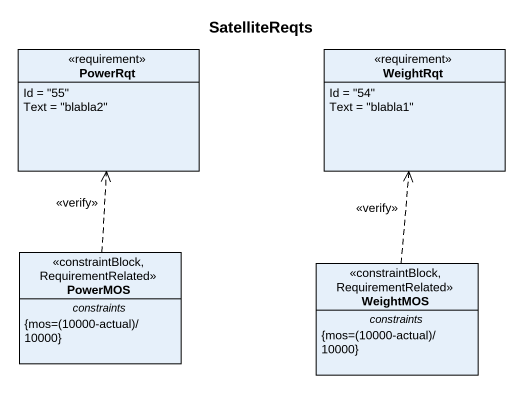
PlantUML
@startuml
title SatelliteReqts
hide circle
hide empty members
class PowerRqt <<requirement>> {
  Id = "55"
  Text = "blabla2"
}
class WeightRqt <<requirement>> {
  Id = "54"
  Text = "blabla1"
}
class PowerMOS <<constraintBlock, RequirementRelated>> {
  -- constraints --
  {field} {mos=(10000-actual)/10000}
}
class WeightMOS <<constraintBlock, RequirementRelated>> {
  -- constraints --
  {field} {mos=(10000-actual)/10000}
}
PowerMOS .up.> PowerRqt : <<verify>>
WeightMOS .up.> WeightRqt : <<verify>>
@enduml
